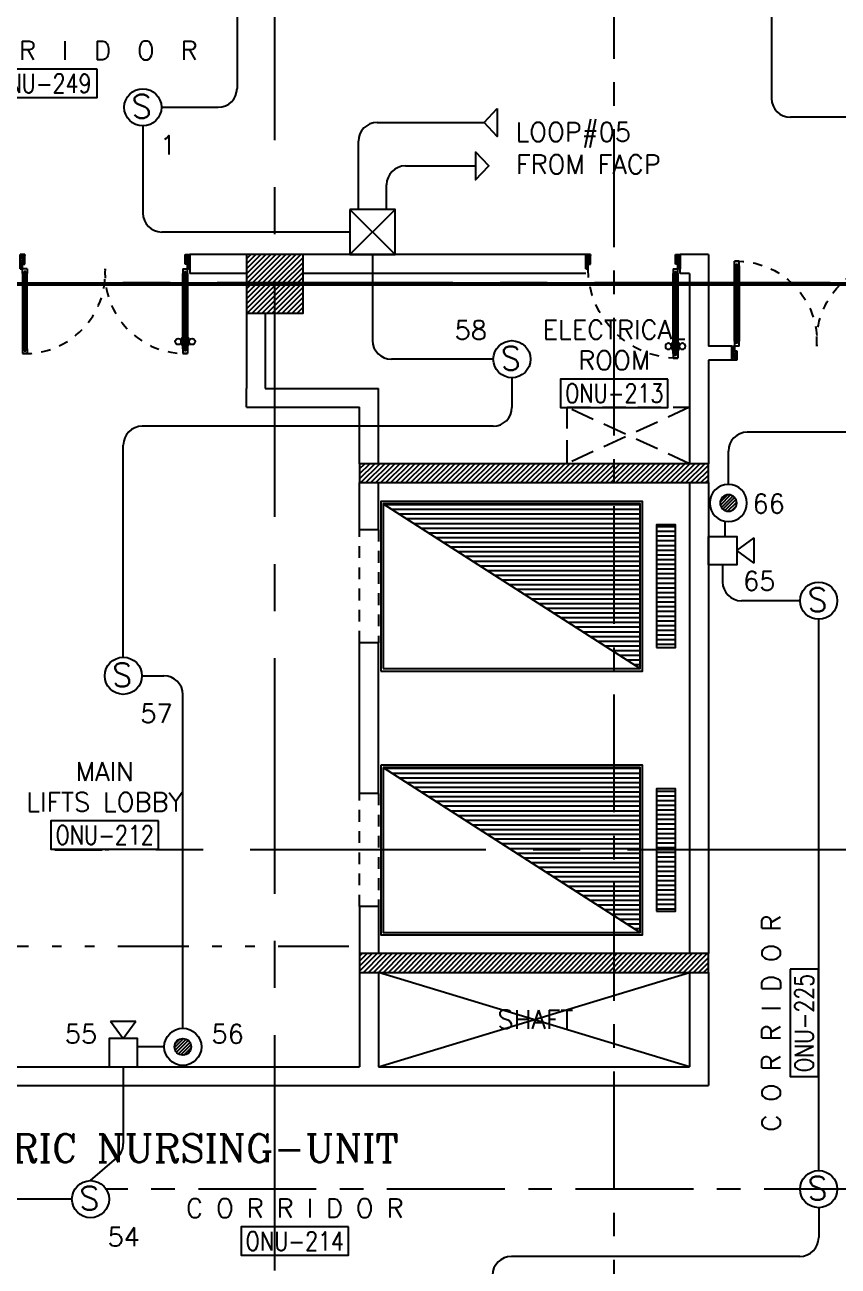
# Model space of a CAD drawing. Extents: x 0 to 93, y -1.5 to 78.
# Drawn here: x 23.38 to 32.01, y 22.58 to 35.76 of the extents above; entities that cross this region are included whole.
import ezdxf
from ezdxf.enums import TextEntityAlignment as Align

# ---------------------------------------------------------------- set-up
doc = ezdxf.new("R2010")
doc.units = 0
doc.header["$MEASUREMENT"] = 0
for name, pattern in [('2DASHES', [1.7000000000000002, 0.75, -0.25, 0.1, -0.25, 0.1, -0.25]), ('CENTER', [2, 1.25, -0.25, 0.25, -0.25]), ('CENTERX2', [4, 2.5, -0.5, 0.5, -0.5]), ('HIDDEN', [0.375, 0.25, -0.125]), ('HIDDEN2', [0.1875, 0.125, -0.0625])]:
    doc.linetypes.add(name, pattern=pattern)
doc.layers.get('0').update_dxf_attribs({"color": 11, "linetype": 'CONTINUOUS'})
for name, color, linetype in [('AXES', 11, 'CENTERX2'), ('AXES1', 11, 'CENTER'), ('COL', 11, 'CONTINUOUS'), ('DOOR', 11, 'CONTINUOUS'), ('E-CLINE', 4, 'CONTINUOUS'), ('E-FIRE', 4, 'CONTINUOUS'), ('E-WIRE', 4, 'CONTINUOUS'), ('EJ', 11, 'CONTINUOUS'), ('HAT', 11, 'CONTINUOUS'), ('HIDDEN', 11, 'HIDDEN2'), ('IND-ES-L', 11, '2DASHES'), ('LIFTS', 11, 'CONTINUOUS'), ('RM-BOX', 11, 'CONTINUOUS'), ('RM-NAME', 11, 'CONTINUOUS'), ('RM-NO', 11, 'CONTINUOUS'), ('SHAFT', 11, 'CONTINUOUS'), ('WALL', 11, 'CONTINUOUS')]:
    doc.layers.add(name, color=color, linetype=linetype)
doc.styles.add('ROMANC', font='romanc', dxfattribs={"height": 0.1})
doc.styles.add('ROMANS', font='ROMANS.shx', dxfattribs={"width": 0.6})

# ---------------------------------------------------------------- blocks, each defined once
blk = doc.blocks.new('S')
at = {"layer": 'E-FIRE'}
blk.add_circle((0, 0), 197.0804903117946, dxfattribs=at)
at = {"layer": 'E-FIRE', "color": 3, "style": 'ROMANS'}
blk.add_text('S', height=250, dxfattribs=at).set_placement((-119.2485727819039, -114.6186915622893))
blk = doc.blocks.new('RM1')
at = {"layer": 'RM-BOX'}
blk.add_lwpolyline([(569.8908462408872, -200), (-569.890846240829, -200), (-569.8908462407999, -500), (569.8908462407999, -500)], close=True, dxfattribs=at)
at = {"layer": 'RM-NAME', "style": 'ROMANS'}
for tag, p in [('ROOMNAME1', (-5.820766091346741e-11, 323.8095238095266)), ('ROOMNAME2', (0, 0))]:
    blk.add_attdef(tag, text='', height=200, dxfattribs=at).set_placement(p, align=Align.MIDDLE)
at = {"layer": 'RM-NO', "style": 'ROMANS', "width": 0.8}
blk.add_attdef('ROOMNO', text='', height=200, dxfattribs=at).set_placement((0, -350), align=Align.MIDDLE)
blk = doc.blocks.new('*X68')
at = {"color": 0}
for p, q in [((197838.5567844536, 138812.8182249065), (198025.4725333587, 138999.7339738117)), ((197838.5567844536, 138865.8512334955), (197972.4395247698, 138999.7339738117)), ((197838.5567844536, 138918.8842420845), (197919.4065161808, 138999.7339738117)), ((197838.5567844536, 138971.9172506735), (197866.3735075918, 138999.7339738117)), ((197878.5055419477, 138799.7339738117), (198078.5055419477, 138999.7339738117)), ((197931.5385505367, 138799.7339738117), (198131.5385505367, 138999.7339738117)), ((197984.5715591257, 138799.7339738117), (198184.5715591257, 138999.7339738117)), ((198037.6045677147, 138799.7339738117), (198237.6045677147, 138999.7339738117)), ((198090.6375763037, 138799.7339738117), (198290.6375763037, 138999.7339738117)), ((198143.6705848927, 138799.7339738117), (198343.6705848927, 138999.7339738117)), ((198196.7035934817, 138799.7339738117), (198396.7035934817, 138999.7339738117)), ((198249.7366020707, 138799.7339738117), (198449.7366020707, 138999.7339738117)), ((198302.7696106597, 138799.7339738117), (198502.7696106597, 138999.7339738117)), ((198355.8026192487, 138799.7339738117), (198555.8026192487, 138999.7339738117)), ((198408.8356278376, 138799.7339738117), (198608.8356278376, 138999.7339738117)), ((198461.8686364266, 138799.7339738117), (198661.8686364266, 138999.7339738117)), ((198514.9016450156, 138799.7339738117), (198714.9016450156, 138999.7339738117)), ((198567.9346536046, 138799.7339738117), (198767.9346536046, 138999.7339738117)), ((198620.9676621936, 138799.7339738117), (198820.9676621936, 138999.7339738117)), ((198674.0006707826, 138799.7339738117), (198874.0006707826, 138999.7339738117)), ((198727.0336793716, 138799.7339738117), (198927.0336793716, 138999.7339738117)), ((198780.0666879606, 138799.7339738117), (198980.0666879606, 138999.7339738117)), ((198833.0996965496, 138799.7339738117), (199033.0996965496, 138999.7339738117)), ((198886.1327051386, 138799.7339738117), (199086.1327051386, 138999.7339738117)), ((198939.1657137275, 138799.7339738117), (199139.1657137276, 138999.7339738117)), ((198992.1987223165, 138799.7339738117), (199192.1987223165, 138999.7339738117)), ((199045.2317309055, 138799.7339738117), (199245.2317309055, 138999.7339738117)), ((199098.2647394945, 138799.7339738117), (199298.2647394945, 138999.7339738117)), ((199151.2977480835, 138799.7339738117), (199351.2977480835, 138999.7339738117)), ((199204.3307566725, 138799.7339738117), (199404.3307566725, 138999.7339738117)), ((199257.3637652615, 138799.7339738117), (199457.3637652615, 138999.7339738117)), ((199310.3967738505, 138799.7339738117), (199510.3967738505, 138999.7339738117)), ((199363.4297824395, 138799.7339738117), (199563.4297824395, 138999.7339738117)), ((199416.4627910285, 138799.7339738117), (199616.4627910285, 138999.7339738117)), ((199469.4957996175, 138799.7339738117), (199669.4957996175, 138999.7339738117)), ((199522.5288082064, 138799.7339738117), (199722.5288082064, 138999.7339738117)), ((199575.5618167954, 138799.7339738117), (199775.5618167954, 138999.7339738117)), ((199628.5948253844, 138799.7339738117), (199828.5948253844, 138999.7339738117)), ((199681.6278339734, 138799.7339738117), (199881.6278339734, 138999.7339738117)), ((199734.6608425624, 138799.7339738117), (199934.6608425624, 138999.7339738117)), ((199787.6938511514, 138799.7339738117), (199987.6938511514, 138999.7339738117)), ((199840.7268597404, 138799.7339738117), (200040.7268597404, 138999.7339738117)), ((199893.7598683294, 138799.7339738117), (200093.7598683294, 138999.7339738117)), ((199946.7928769184, 138799.7339738117), (200146.7928769184, 138999.7339738117)), ((199999.8258855074, 138799.7339738117), (200199.8258855074, 138999.7339738117)), ((200052.8588940963, 138799.7339738117), (200252.8588940964, 138999.7339738117)), ((200105.8919026853, 138799.7339738117), (200305.8919026853, 138999.7339738117)), ((200158.9249112743, 138799.7339738117), (200358.9249112743, 138999.7339738117)), ((200211.9579198633, 138799.7339738117), (200411.9579198633, 138999.7339738117)), ((200264.9909284523, 138799.7339738117), (200464.9909284523, 138999.7339738117)), ((200318.0239370413, 138799.7339738117), (200518.0239370413, 138999.7339738117)), ((200371.0569456303, 138799.7339738117), (200571.0569456303, 138999.7339738117)), ((200424.0899542193, 138799.7339738117), (200624.0899542193, 138999.7339738117)), ((200477.1229628083, 138799.7339738117), (200677.1229628083, 138999.7339738117)), ((200530.1559713973, 138799.7339738117), (200730.1559713973, 138999.7339738117)), ((200583.1889799863, 138799.7339738117), (200783.1889799863, 138999.7339738117)), ((200636.2219885752, 138799.7339738117), (200836.2219885753, 138999.7339738117)), ((200689.2549971642, 138799.7339738117), (200889.2549971642, 138999.7339738117)), ((200742.2880057532, 138799.7339738117), (200942.2880057532, 138999.7339738117)), ((200795.3210143422, 138799.7339738117), (200995.3210143422, 138999.7339738117)), ((200848.3540229312, 138799.7339738117), (201048.3540229312, 138999.7339738117)), ((200901.3870315202, 138799.7339738117), (201101.3870315202, 138999.7339738117)), ((200954.4200401092, 138799.7339738117), (201154.4200401092, 138999.7339738117)), ((201007.4530486982, 138799.7339738117), (201207.4530486982, 138999.7339738117)), ((201060.4860572872, 138799.7339738117), (201260.4860572872, 138999.7339738117)), ((201113.5190658762, 138799.7339738117), (201313.5190658762, 138999.7339738117)), ((201166.5520744651, 138799.7339738117), (201366.5520744652, 138999.7339738117)), ((201219.5850830541, 138799.7339738117), (201419.5850830542, 138999.7339738117)), ((201272.6180916431, 138799.7339738117), (201472.6180916431, 138999.7339738117)), ((201325.6511002321, 138799.7339738117), (201525.6511002321, 138999.7339738117)), ((201378.6841088211, 138799.7339738117), (201538.5557043094, 138959.6055692999)), ((201431.7171174101, 138799.7339738117), (201538.5557043094, 138906.5725607109)), ((201484.7501259991, 138799.7339738117), (201538.5557043094, 138853.5395521219))]:
    blk.add_line(p, q, dxfattribs=at)
blk = doc.blocks.new('*X58')
at = {"color": 0}
for p, q in [((503898.8980285886, 131750), (506611.9327893695, 131750)), ((503976.7551405845, 131700), (506611.9327893695, 131700)), ((504054.6122525804, 131650), (506611.9327893695, 131650)), ((504132.4693645762, 131600), (506611.9327893695, 131600)), ((504210.3264765721, 131550), (506611.9327893695, 131550)), ((504288.183588568, 131500), (506611.9327893695, 131500)), ((504366.0407005639, 131450), (506611.9327893695, 131450)), ((504443.8978125597, 131400), (506611.9327893695, 131400)), ((504521.7549245557, 131350), (506611.9327893695, 131350)), ((504599.6120365515, 131300), (506611.9327893695, 131300)), ((504677.4691485474, 131250), (506611.9327893695, 131250)), ((504755.3262605433, 131200), (506611.9327893695, 131200)), ((504833.1833725392, 131150), (506611.9327893695, 131150)), ((504911.040484535, 131100), (506611.9327893695, 131100)), ((504988.8975965309, 131050), (506611.9327893695, 131050)), ((505066.7547085268, 131000), (506611.9327893695, 131000)), ((505144.6118205227, 130950), (506611.9327893695, 130950)), ((505222.4689325186, 130900), (506611.9327893695, 130900)), ((505300.3260445144, 130850), (506611.9327893695, 130850)), ((505378.1831565103, 130800), (506611.9327893695, 130800)), ((505456.0402685062, 130750), (506611.9327893695, 130750)), ((505533.8973805021, 130700), (506611.9327893695, 130700)), ((505611.7544924979, 130650), (506611.9327893695, 130650)), ((505689.6116044939, 130600), (506611.9327893695, 130600)), ((505767.4687164897, 130550), (506611.9327893695, 130550)), ((505845.3258284856, 130500), (506611.9327893695, 130500)), ((505923.1829404815, 130450), (506611.9327893695, 130450)), ((506001.0400524774, 130400), (506611.9327893695, 130400)), ((506078.8971644733, 130350), (506611.9327893695, 130350)), ((506156.7542764691, 130300), (506611.9327893695, 130300)), ((506234.611388465, 130250), (506611.9327893695, 130250)), ((506312.4685004609, 130200), (506611.9327893695, 130200)), ((506390.3256124568, 130150), (506611.9327893695, 130150)), ((506468.1827244526, 130100), (506611.9327893695, 130100)), ((506546.0398364485, 130050), (506611.9327893695, 130050))]:
    blk.add_line(p, q, dxfattribs=at)
blk = doc.blocks.new('*X57')
at = {"color": 0}
for p, q in [((140176.4757005259, 227700), (140376.4757005259, 227700)), ((140176.4757005259, 227650), (140376.4757005259, 227650)), ((140176.4757005259, 227600), (140376.4757005259, 227600)), ((140176.4757005259, 227550), (140376.4757005259, 227550)), ((140176.4757005259, 227500), (140376.4757005259, 227500)), ((140176.4757005259, 227450), (140376.4757005259, 227450)), ((140176.4757005259, 227400), (140376.4757005259, 227400)), ((140176.4757005259, 227350), (140376.4757005259, 227350)), ((140176.4757005259, 227300), (140376.4757005259, 227300)), ((140176.4757005259, 227250), (140376.4757005259, 227250)), ((140176.4757005259, 227200), (140376.4757005259, 227200)), ((140176.4757005259, 227150), (140376.4757005259, 227150)), ((140176.4757005259, 227100), (140376.4757005259, 227100)), ((140176.4757005259, 227050), (140376.4757005259, 227050)), ((140176.4757005259, 227000), (140376.4757005259, 227000)), ((140176.4757005259, 226950), (140376.4757005259, 226950)), ((140176.4757005259, 226900), (140376.4757005259, 226900)), ((140176.4757005259, 226850), (140376.4757005259, 226850)), ((140176.4757005259, 226800), (140376.4757005259, 226800)), ((140176.4757005259, 226750), (140376.4757005259, 226750)), ((140176.4757005259, 226700), (140376.4757005259, 226700)), ((140176.4757005259, 226650), (140376.4757005259, 226650)), ((140176.4757005259, 226600), (140376.4757005259, 226600)), ((140176.4757005259, 226550), (140376.4757005259, 226550)), ((140176.4757005259, 226500), (140376.4757005259, 226500)), ((140176.4757005259, 226450), (140376.4757005259, 226450))]:
    blk.add_line(p, q, dxfattribs=at)
blk = doc.blocks.new('*X63')
at = {"color": 0}
for p, q in [((197838.5567844536, 143638.8220065047), (197999.4687517605, 143799.7339738116)), ((197838.5567844536, 143691.8550150937), (197946.4357431715, 143799.7339738116)), ((197838.5567844536, 143744.8880236827), (197893.4027345825, 143799.7339738116)), ((197852.5017603495, 143599.7339738117), (198052.5017603495, 143799.7339738116)), ((197905.5347689385, 143599.7339738117), (198105.5347689385, 143799.7339738116)), ((197958.5677775275, 143599.7339738117), (198158.5677775275, 143799.7339738116)), ((198011.6007861165, 143599.7339738117), (198211.6007861165, 143799.7339738116)), ((198064.6337947055, 143599.7339738117), (198264.6337947055, 143799.7339738116)), ((198117.6668032945, 143599.7339738117), (198317.6668032945, 143799.7339738116)), ((198170.6998118834, 143599.7339738117), (198370.6998118834, 143799.7339738116)), ((198223.7328204724, 143599.7339738117), (198423.7328204724, 143799.7339738116)), ((198276.7658290614, 143599.7339738117), (198476.7658290614, 143799.7339738116)), ((198329.7988376504, 143599.7339738117), (198529.7988376504, 143799.7339738116)), ((198382.8318462394, 143599.7339738117), (198582.8318462394, 143799.7339738116)), ((198435.8648548284, 143599.7339738116), (198635.8648548284, 143799.7339738116)), ((198488.8978634174, 143599.7339738116), (198688.8978634174, 143799.7339738116)), ((198541.9308720064, 143599.7339738116), (198741.9308720064, 143799.7339738116)), ((198594.9638805954, 143599.7339738116), (198794.9638805954, 143799.7339738116)), ((198647.9968891844, 143599.7339738116), (198847.9968891844, 143799.7339738116)), ((198701.0298977734, 143599.7339738116), (198901.0298977734, 143799.7339738116)), ((198754.0629063623, 143599.7339738116), (198954.0629063623, 143799.7339738116)), ((198807.0959149514, 143599.7339738116), (199007.0959149514, 143799.7339738116)), ((198860.1289235403, 143599.7339738116), (199060.1289235403, 143799.7339738116)), ((198913.1619321293, 143599.7339738116), (199113.1619321293, 143799.7339738116)), ((198966.1949407183, 143599.7339738116), (199166.1949407183, 143799.7339738116)), ((199019.2279493073, 143599.7339738116), (199219.2279493073, 143799.7339738116)), ((199072.2609578963, 143599.7339738116), (199272.2609578963, 143799.7339738116)), ((199125.2939664853, 143599.7339738116), (199325.2939664853, 143799.7339738116)), ((199178.3269750743, 143599.7339738116), (199378.3269750743, 143799.7339738116)), ((199231.3599836633, 143599.7339738116), (199431.3599836633, 143799.7339738116)), ((199284.3929922523, 143599.7339738116), (199484.3929922523, 143799.7339738116)), ((199337.4260008413, 143599.7339738116), (199537.4260008413, 143799.7339738116)), ((199390.4590094303, 143599.7339738116), (199590.4590094303, 143799.7339738116)), ((199443.4920180192, 143599.7339738116), (199643.4920180192, 143799.7339738116)), ((199496.5250266082, 143599.7339738116), (199696.5250266082, 143799.7339738116)), ((199549.5580351972, 143599.7339738116), (199749.5580351972, 143799.7339738116)), ((199602.5910437862, 143599.7339738116), (199802.5910437862, 143799.7339738116)), ((199655.6240523752, 143599.7339738116), (199855.6240523752, 143799.7339738116)), ((199708.6570609642, 143599.7339738116), (199908.6570609642, 143799.7339738116)), ((199761.6900695532, 143599.7339738116), (199961.6900695532, 143799.7339738116)), ((199814.7230781422, 143599.7339738116), (200014.7230781422, 143799.7339738116)), ((199867.7560867312, 143599.7339738116), (200067.7560867312, 143799.7339738116)), ((199920.7890953202, 143599.7339738116), (200120.7890953202, 143799.7339738116)), ((199973.8221039091, 143599.7339738116), (200173.8221039092, 143799.7339738116)), ((200026.8551124981, 143599.7339738116), (200226.8551124981, 143799.7339738116)), ((200079.8881210871, 143599.7339738116), (200279.8881210871, 143799.7339738116)), ((200132.9211296761, 143599.7339738116), (200332.9211296761, 143799.7339738116)), ((200185.9541382651, 143599.7339738116), (200385.9541382651, 143799.7339738116)), ((200238.9871468541, 143599.7339738116), (200438.9871468541, 143799.7339738116)), ((200292.0201554431, 143599.7339738116), (200492.0201554431, 143799.7339738116)), ((200345.0531640321, 143599.7339738116), (200545.0531640321, 143799.7339738116)), ((200398.0861726211, 143599.7339738116), (200598.0861726211, 143799.7339738116)), ((200451.1191812101, 143599.7339738116), (200651.1191812101, 143799.7339738116)), ((200504.1521897991, 143599.7339738116), (200704.1521897991, 143799.7339738116)), ((200557.185198388, 143599.7339738116), (200757.1851983881, 143799.7339738116)), ((200610.218206977, 143599.7339738116), (200810.218206977, 143799.7339738116)), ((200663.251215566, 143599.7339738116), (200863.251215566, 143799.7339738116)), ((200716.284224155, 143599.7339738116), (200916.284224155, 143799.7339738116)), ((200769.317232744, 143599.7339738116), (200969.317232744, 143799.7339738116)), ((200822.350241333, 143599.7339738116), (201022.350241333, 143799.7339738116)), ((200875.383249922, 143599.7339738116), (201075.383249922, 143799.7339738116)), ((200928.416258511, 143599.7339738116), (201128.416258511, 143799.7339738116)), ((200981.4492671, 143599.7339738116), (201181.4492671, 143799.7339738116)), ((201034.482275689, 143599.7339738116), (201234.482275689, 143799.7339738116)), ((201087.5152842779, 143599.7339738116), (201287.515284278, 143799.7339738116)), ((201140.5482928669, 143599.7339738116), (201340.548292867, 143799.7339738116)), ((201193.5813014559, 143599.7339738116), (201393.5813014559, 143799.7339738116)), ((201246.6143100449, 143599.7339738116), (201446.6143100449, 143799.7339738116)), ((201299.6473186339, 143599.7339738116), (201499.6473186339, 143799.7339738116)), ((201352.6803272229, 143599.7339738116), (201538.5557043094, 143785.6093508981)), ((201405.7133358119, 143599.7339738116), (201538.5557043094, 143732.5763423091)), ((201458.7463444009, 143599.7339738116), (201538.5557043094, 143679.5433337201)), ((201511.7793529899, 143599.7339738116), (201538.5557043094, 143626.5103251312))]:
    blk.add_line(p, q, dxfattribs=at)
blk = doc.blocks.new('A$C272A55A0')
at = {"layer": 'DOOR', "color": 0, "linetype": 'ByBlock'}
for p, q in [((-0.0001203324354719371, 900.3541752648598), (-0.0001203324500238523, 1050.354175264831)), ((49.99987966756453, 1050.354175264918), (-0.0001203324354719371, 1050.354175264918)), ((24.99987966756453, 950.354175264918), (49.99987966756453, 950.354175264918)), ((24.99987966756453, 900.354175264918), (24.99987966756453, 950.354175264918)), ((49.99987966756453, 950.354175264918), (49.99987966756453, 1050.354175264918)), ((1749.999879667535, 950.354175264918), (1749.999879667535, 1050.354175264918)), ((1749.999879667535, 1050.354175264918), (1799.999879667535, 1050.354175264918)), ((1774.999879667535, 950.354175264918), (1749.999879667535, 950.354175264918)), ((1774.999879667535, 900.354175264918), (1774.999879667535, 950.354175264918)), ((1799.999879667535, 1050.354175264918), (1799.999879667535, 900.354175264918)), ((-0.0001203324354719371, 900.354175264918), (24.99987966756453, 900.354175264918)), ((74.99987966756453, 900.354175264918), (24.99987966756453, 900.354175264918)), ((24.99987966756453, 850.354175264918), (24.99987966756453, 900.354175264918)), ((41.99987966756453, 850.354175264918), (24.99987966756453, 850.354175264918)), ((57.99987966756453, 870.354175264918), (41.99987966756453, 870.354175264918)), ((41.99987966756453, 870.354175264918), (41.99987966756453, 850.354175264918)), ((57.99987966756453, 850.354175264918), (57.99987966756453, 870.354175264918)), ((74.99987966756453, 850.354175264918), (57.99987966756453, 850.354175264918)), ((74.99987966756453, 900.354175264918), (74.99987966756453, 850.354175264918)), ((1724.999879667535, 900.354175264918), (1774.999879667535, 900.354175264918)), ((1724.999879667535, 900.354175264918), (1724.999879667535, 850.354175264918)), ((1724.999879667535, 850.354175264918), (1741.999879667535, 850.354175264918)), ((1741.999879667535, 870.354175264918), (1757.999879667535, 870.354175264918)), ((1741.999879667535, 850.354175264918), (1741.999879667535, 870.354175264918)), ((1757.999879667535, 870.354175264918), (1757.999879667535, 850.354175264918)), ((1757.999879667535, 850.354175264918), (1774.999879667535, 850.354175264918)), ((1799.999879667535, 900.354175264918), (1774.999879667535, 900.354175264918)), ((1774.999879667535, 850.354175264918), (1774.999879667535, 900.354175264918)), ((1717.799879667495, 160.1117180435103), (1708.799879667495, 160.1117180435103)), ((1708.799879667495, 95.31171804352198), (1708.799879667495, 160.1117180435103)), ((1724.999879667535, 172.7117180435162), (1717.799879667495, 172.7117180435162)), ((1717.799879667495, 172.7117180435162), (1717.799879667495, 82.71171804351616)), ((1717.799879667495, 95.31171804352198), (1717.799879667495, 160.1117180435103)), ((1774.999879667535, 172.7117180435162), (1782.199879667576, 172.7117180435162)), ((1782.199879667576, 172.7117180435162), (1782.199879667576, 82.71171804351616)), ((1782.199879667576, 160.1117180435103), (1791.199879667576, 160.1117180435103)), ((1782.199879667576, 95.31171804352198), (1782.199879667576, 160.1117180435103)), ((1791.199879667576, 95.31171804352198), (1791.199879667576, 160.1117180435103)), ((24.99987966756453, 50.35417526491801), (41.99987966753542, 50.35417526491801)), ((24.99987966756453, 50.35417526491801), (24.99987966756453, 0.3541752649180125)), ((24.99987966756453, 0.3541752649180125), (74.99987966756453, 0.3541752649180125)), ((74.99987966756453, 0.3541752649180125), (24.99987966756453, 0.3541752649180125)), ((41.99987966753542, 50.35417526491801), (41.99987966753542, 30.35417526491801)), ((41.99987966756453, 30.35417526491801), (57.99987966756453, 30.35417526491801)), ((57.99987966756453, 50.35417526491801), (74.99987966756453, 50.35417526491801)), ((57.99987966756453, 50.35417526491801), (57.99987966756453, 30.35417526491801)), ((74.99987966756453, 50.35417526491801), (74.99987966704066, 0.3541752648889087)), ((1717.799879667495, 95.31171804352198), (1708.799879667495, 95.31171804352198)), ((1724.999879667535, 82.71171804351616), (1717.799879667495, 82.71171804351616)), ((1741.999879667535, 50.35417526491801), (1724.999879667535, 50.35417526491801)), ((1724.999879667535, 50.35417526491801), (1724.999879668059, 0.3541752648889087)), ((1774.999879667535, 0.3541752649180125), (1724.999879667535, 0.3541752649180125)), ((1724.999879667535, 0.3541752649180125), (1774.999879667535, 0.3541752649180125)), ((1741.999879667535, 50.35417526491801), (1741.999879667535, 30.35417526491801)), ((1757.999879667535, 30.35417526491801), (1741.999879667535, 30.35417526491801)), ((1774.999879667535, 50.35417526491801), (1757.999879667565, 50.35417526491801)), ((1757.999879667565, 50.35417526491801), (1757.999879667565, 30.35417526491801)), ((1774.999879667535, 82.71171804351616), (1782.199879667576, 82.71171804351616)), ((1774.999879667535, 50.35417526491801), (1774.999879667535, 0.3541752649180125)), ((1782.199879667576, 95.31171804352198), (1791.199879667576, 95.31171804352198))]:
    blk.add_line(p, q, dxfattribs=at)
at = {"layer": 'DOOR', "color": 9, "linetype": 'ByBlock'}
for p, q in [((49.99987966756453, 1050.354175264918), (-0.0001203324354719371, 1010.208440949064)), ((49.99987966756453, 1050.354175264918), (-0.0001203324354719371, 936.6442452724732)), ((49.99987966756453, 1050.354175264918), (36.64259362407029, 950.354175264918)), ((1749.999879667535, 1050.354175264918), (1799.999879667535, 1010.208440949064)), ((1749.999879667535, 1050.354175264918), (1799.999879667535, 936.6442452724732)), ((1749.999879667535, 1050.354175264918), (1763.35716571103, 950.354175264918))]:
    blk.add_line(p, q, dxfattribs=at)
at = {"layer": 'DOOR', "linetype": 'ByBlock'}
for p, q in [((24.99987966756453, 850.354175264918), (24.99987966756453, 50.35417526491801)), ((41.99987966756453, 850.354175264918), (41.99987966753542, 50.35417526491801)), ((57.99987966756453, 850.354175264918), (57.99987966756453, 50.35417526491801)), ((74.99987966756453, 50.35417526491801), (74.99987966756453, 850.354175264918)), ((1724.999879667535, 50.35417526491801), (1724.999879667535, 850.354175264918)), ((1741.999879667535, 850.354175264918), (1741.999879667535, 50.35417526491801)), ((1757.999879667535, 850.354175264918), (1757.999879667565, 50.35417526491801)), ((1774.999879667535, 850.354175264918), (1774.999879667535, 50.35417526491801))]:
    blk.add_line(p, q, dxfattribs=at)
at = {"layer": 'DOOR', "color": 0, "linetype": 'ByBlock'}
for centre in [(1676.468935452576, 127.7117180435162), (1823.530823882553, 127.7117180435162)]:
    blk.add_circle(centre, 32.39999999998526, dxfattribs=at)
at = {"layer": 'DOOR', "color": 9, "linetype": 'ByBlock'}
for centre, radius, start, end in [((49.99987966756453, 1050.354175264918), 54.40195781277725, 203.2073828919769, 270), ((49.99987966756453, 1050.354175264918), 74.40195781277725, 227.7764264168309, 270), ((49.99987966756453, 1050.354175264918), 94.40195781277725, 238.0181880330829, 270), ((49.99987966756453, 1050.354175264918), 114.4019578127773, 244.083841882062, 257.3774258712915), ((49.99987966756453, 1050.354175264918), 134.4019578127773, 248.1598493930308, 259.2800236451595), ((49.99987966756453, 1050.354175264918), 34.40195781277725, 180, 270), ((49.99987966756453, 1050.354175264918), 14.40195781277725, 180, 270), ((1749.999879667535, 1050.354175264918), 14.40195781277725, 270, 0), ((1749.999879667535, 1050.354175264918), 34.40195781277725, 270, 0), ((1749.999879667535, 1050.354175264918), 54.40195781277725, 270, 336.7926171080232), ((1749.999879667535, 1050.354175264918), 74.40195781277725, 270, 312.2235735831691), ((1749.999879667535, 1050.354175264918), 94.40195781277725, 270, 301.9818119669171), ((1749.999879667535, 1050.354175264918), 114.4019578127773, 282.6225741287084, 295.916158117938), ((1749.999879667535, 1050.354175264918), 134.4019578127773, 280.7199763548405, 291.8401506069692), ((49.99987966756453, 1050.354175264918), 154.4019578127773, 251.1052885492919, 256.2857707775486), ((1749.999879667535, 1050.354175264918), 154.4019578127773, 283.7142292224514, 288.8947114507081)]:
    blk.add_arc(centre, radius, start, end, dxfattribs=at)
at = {"layer": 'DOOR', "linetype": 'HIDDEN', "ltscale": 0.5}
for centre, radius, start, end in [((49.99987966756453, 851.395841931575), 851.4087845464003, 268.3173765331032, 3.296482377102192), ((1749.999879667521, 851.3958419315459), 851.4087845463584, 176.7035176228957, 271.6826234668978)]:
    blk.add_arc(centre, radius, start, end, dxfattribs=at)
at = {"layer": 'WALL', "linetype": 'ByBlock'}
blk.add_line((1799.999879667565, 900.3541752650344), (1799.99987966755, 1050.354175265005), dxfattribs=at)
blk = doc.blocks.new('C5')
at = {"layer": 'HAT', "linetype": 'ByBlock'}
h = blk.add_hatch(dxfattribs=at)
h.set_pattern_fill('ANSI31', color=256, scale=300, style=0)
h.set_pattern_definition([(45, (-223356.1822811712, -51411.00533739349), (-26.51650429449553, 26.51650429449553), [])])
h.paths.add_polyline_path([(300.0000000001455, 300.0000000000218), (0, 300.0000000000146), (0, 1.455191522836685e-11), (300.0000000001164, 3.637978807091713e-11)])
h.paths.add_polyline_path([(599.9999999999709, 300.0000000000073), (300.0000000001455, 300.0000000000073), (300.0000000000873, 4.365574568510056e-11), (600, 6.548361852765083e-11)])
at = {"layer": 'COL'}
blk.add_lwpolyline([(600, 300.0000000000509), (0, 300.0000000000218), (0, 2.91038304567337e-11), (600, 5.820766091346741e-11)], close=True, dxfattribs=at)
blk = doc.blocks.new('D1000')
at = {"layer": 'DOOR', "color": 7, "linetype": 'ByBlock'}
for p, q in [((0, 0), (-150, 0)), ((-150, 0), (-150, -25)), ((-150, 0), (0, 0)), ((0, -50), (-113.7099299924448, 0)), ((0, -50), (-40.1457343158545, 0)), ((0, -50), (0, 0)), ((-1049.994220409368, -25.1743907785567), (-1099.994220409368, -25.1743907785567)), ((-1099.994220409368, -75.1743907785567), (-1099.994220409368, -25.1743907785567)), ((-1099.994220409368, -25.1743907785567), (-1099.994220409368, -75.1743907785567)), ((-1049.994220409368, -75.1743907785567), (-1099.994220409397, -75.17439077803283)), ((-1049.994220409368, -42.1743907785276), (-1069.994220409368, -42.1743907785276)), ((-1069.994220409368, -42.1743907785567), (-1069.994220409368, -58.1743907785567)), ((-1049.994220409368, -58.1743907785567), (-1069.994220409368, -58.1743907785567)), ((-1049.994220409368, -25.1743907785567), (-1049.994220409368, -42.1743907785276)), ((-1049.994220409368, -58.1743907785567), (-1049.994220409368, -75.1743907785567)), ((-927.6366776307696, -17.97439077851595), (-1017.63667763077, -17.97439077851595)), ((-1017.63667763077, -25.1743907785567), (-1017.63667763077, -17.97439077851595)), ((-1017.63667763077, -75.1743907785567), (-1017.63667763077, -82.37439077859744)), ((-927.6366776307696, -82.37439077859744), (-1017.63667763077, -82.37439077859744)), ((-1005.036677630764, -8.974390778515954), (-940.2366776307754, -8.974390778515954)), ((-1005.036677630764, -17.97439077851595), (-1005.036677630764, -8.974390778515954)), ((-1005.036677630764, -17.97439077851595), (-940.2366776307754, -17.97439077851595)), ((-1005.036677630764, -82.37439077859744), (-940.2366776307754, -82.37439077859744)), ((-1005.036677630764, -82.37439077859744), (-1005.036677630764, -91.37439077859744)), ((-1005.036677630764, -91.37439077859744), (-940.2366776307754, -91.37439077859744)), ((-940.2366776307754, -17.97439077851595), (-940.2366776307754, -8.974390778515954)), ((-940.2366776307754, -82.37439077859744), (-940.2366776307754, -91.37439077859744)), ((-927.6366776307696, -25.1743907785567), (-927.6366776307696, -17.97439077851595)), ((-927.6366776307696, -75.1743907785567), (-927.6366776307696, -82.37439077859744)), ((-200, -42), (-200, -25)), ((-200, -25), (-150, -25)), ((-180, -42), (-200, -42)), ((-200, -75), (-200, -58)), ((-200, -58), (-180, -58)), ((-150, -75), (-200, -75)), ((-180, -58), (-180, -42)), ((-150, -75), (-150, -25)), ((-150, -25), (-100, -25)), ((-100, -25), (-100, -50)), ((0, -50), (-100, -36.64271395650576)), ((-100, -50), (0, -50)), ((-150, -975), (-100, -975)), ((-150, -1000), (-150, -975)), ((-150, -1000), (0, -1000)), ((0, -1000), (-150, -1000)), ((0, -950), (-113.7099299924448, -1000)), ((-100, -975), (-100, -950)), ((0, -950), (-100, -963.3572860434942)), ((-100, -950), (0, -950)), ((0, -950), (-40.1457343158545, -1000)), ((0, -950), (0, -1000))]:
    blk.add_line(p, q, dxfattribs=at)
at = {"layer": 'DOOR', "linetype": 'ByBlock'}
for p, q in [((-200, -25), (-1049.994220409368, -25.1743907785567)), ((-200, -42), (-1049.994220409368, -42.1743907785276)), ((-200, -58), (-1049.994220409368, -58.1743907785567)), ((-1049.994220409368, -75.1743907785567), (-200, -75))]:
    blk.add_line(p, q, dxfattribs=at)
at = {"layer": 'DOOR', "color": 7, "linetype": 'ByBlock'}
for centre in [(-972.6366776307696, 23.35655343646067), (-972.6366776307696, -123.7053349935159)]:
    blk.add_circle(centre, 32.39999999998526, dxfattribs=at)
for centre, radius, start, end in [((0, -50), 134.4019578127773, 158.1598493927677, 169.2800236452233), ((0, -50), 74.40195781277725, 137.7764264164989, 180), ((0, -50), 54.40195781277725, 113.2073828916783, 180), ((0, -50), 154.4019578127773, 161.1052885493303, 166.2857707774695), ((0, -50), 114.4019578127773, 154.0838418822192, 167.37742587102), ((0, -50), 94.40195781277725, 148.0181880332501, 180), ((0, -50), 34.40195781277725, 90, 180), ((0, -50), 14.40195781277725, 90, 180), ((0, -950), 154.4019578127773, 193.7142292225305, 198.8947114506697), ((0, -950), 134.4019578127773, 190.7199763547767, 201.8401506072323), ((0, -950), 94.40195781277725, 180, 211.9818119667498), ((0, -950), 74.40195781277725, 180, 222.2235735835011), ((0, -950), 54.40195781277725, 180, 246.7926171083217), ((0, -950), 34.40195781277725, 180, 270), ((0, -950), 14.40195781277725, 180, 270)]:
    blk.add_arc(centre, radius, start, end, dxfattribs=at)
at = {"layer": 'DOOR', "linetype": 'HIDDEN', "ltscale": 0.5}
blk.add_arc((-149.4480923587253, -24.45375900973158), 950.5464012146837, 180.0434372933824, 269.9667328389054, dxfattribs=at)
blk = doc.blocks.new('MCP')
at = {"color": 1}
for p, q in [((-87.72682293599132, -8.50722679633975), (8.507226796353962, 87.72682293598244)), ((-81.82988478159814, 32.74505041737541), (-32.74505041738962, 81.82988478159459)), ((-80.26878873596388, -36.40453165564672), (36.40453165564853, 80.2687887359621)), ((-66.43229882203627, -57.92338080105708), (57.9233808010429, 66.43229882204338)), ((-47.43729888110693, -74.28371991944438), (74.28371991943553, 47.43729888110337)), ((-22.90763266250906, -85.10939276017204), (85.10939276018806, 22.90763266250551)), ((9.98631728748478, -87.5707818695215), (87.5707818695162, -9.986317287472346))]:
    blk.add_line(p, q, dxfattribs=at)
at = {"layer": 'E-FIRE'}
blk.add_circle((0, 0), 197.0804903117946, dxfattribs=at)
at = {"layer": 'E-FIRE', "color": 4}
blk.add_circle((0, 0), 88.13834789805172, dxfattribs=at)
blk = doc.blocks.new('ES')
at = {"layer": 'E-FIRE'}
blk.add_line((-134.7599946488226, 484.7307805295277), (133.8457553880071, 484.7307805295277), dxfattribs=at)
for points in [[(-134.7599946488226, 484.7307805295277), (0, 300)], [(0, 300), (0, 300), (133.8457553880071, 484.7307805295277)]]:
    blk.add_lwpolyline(points, dxfattribs=at)
blk.add_lwpolyline([(-150, 0), (150, 0), (150, 300), (-150, 300)], close=True, dxfattribs=at)
blk = doc.blocks.new('JB')
at = {"layer": 'E-FIRE'}
for points in [[(-200, 400), (-200, 0), (200, 0), (200, 400)], [(-200, 400), (-200, 0), (200, 0), (200, 0)], [(-200, 400), (-200, 0), (200, 400), (200, 400)]]:
    blk.add_lwpolyline(points, close=True, dxfattribs=at)

msp = doc.modelspace()

# ---------------------------------------------------------------- linework, layer by layer
at = {"layer": 'AXES'}
for p, q in [((26.03165188782441, -1.464293643977726), (26.03165188782441, 77.3483814831634)), ((1.050000002695015, 33.0199999999968), (24.23165188783605, 33.0199999999968)), ((1.050000002695015, 33), (24.23165188783605, 33)), ((91.92165188783838, 33.0199999999968), (24.23165188783605, 33.0199999999968)), ((91.92165188783838, 33), (24.23165188783605, 33)), ((0.7000000026891939, 27), (24.23165188783605, 27)), ((92.27165188782965, 27), (24.23165188783605, 27))]:
    msp.add_line(p, q, dxfattribs=at)
at = {"layer": 'AXES1'}
for p, q in [((29.63165188783023, 5.399999999994179), (29.63165188783023, 64.21999999999389)), ((82.47165188782674, 23.39999999999418), (24.23165188783605, 23.39999999999418))]:
    msp.add_line(p, q, dxfattribs=at)
at = {"layer": 'COL'}
for p, q in [((22.68165188783314, 24.69999999999709), (26.93165296797815, 24.69999999999709)), ((22.68165188783314, 24.49999999999272), (26.93165296797815, 24.49999999999272))]:
    msp.add_line(p, q, dxfattribs=at)
for points in [[(26.9316529679636, 31.09999999999127), (26.9316529679636, 30.89999999999418), (30.63165188783023, 30.89999999999418), (30.63165188783023, 31.09999999999127)], [(26.9316529679636, 25.89999999999418), (26.9316529679636, 25.69999999999709), (30.63165188783023, 25.69999999999709), (30.63165188783023, 25.89999999999418)]]:
    msp.add_lwpolyline(points, close=True, dxfattribs=at)
for points in [[(27.49585547705647, 25.89999999999418), (26.9316529679636, 25.89999999999418), (26.9316529679636, 25.69999999999709)], [(30.63165188783023, 25.69999999999709), (30.63165188783023, 25.89999999999418)]]:
    msp.add_lwpolyline(points, dxfattribs=at)
at = {"layer": 'E-FIRE', "color": 4}
msp.add_circle((24.6326680037356, 34.8836635956759), 0.1970804903117946, dxfattribs=at)
at = {"layer": 'E-WIRE', "linetype": 'Continuous'}
for p, q in [((25.63165188943094, 41.65906297409674), (25.63165188944549, 35.08366359567299)), ((24.82974849404593, 34.8836635956759), (25.4316518894484, 34.8836635956759)), ((24.6326680037356, 34.68658310536557), (24.6326680037356, 33.75999994751328)), ((26.82865450713143, 33.55999994751619), (24.83266800373269, 33.55999994751619)), ((27.06865450688929, 33.31999994775833), (27.06865450688929, 32.40975933145091)), ((28.350175215278, 32.20975933145382), (27.26865450688638, 32.20975933145382)), ((28.54725570491297, 32.01267884325352), (28.54725570491297, 31.69848503827961)), ((28.34725570491588, 31.49848503828252), (24.62545525275345, 31.49848503828252)), ((34.81024853285446, 31.43454199967528), (31.04354932424321, 31.43454199967528)), ((24.42545525275636, 29.04634174324747), (24.42545525275636, 31.29848503828543)), ((30.84354932424321, 30.8803523341068), (30.84354932424321, 31.23454199967528)), ((30.7816518862237, 30.02827848721071), (30.7816518862237, 29.84608936275098)), ((31.60441639360026, 29.64608936275098), (30.98165188622369, 29.64608936275098)), ((31.80149688466918, 23.5970804881952), (31.80149688466918, 29.44900887168206)), ((24.62253574382339, 28.84926125504717), (24.85677750543982, 28.84926125504717)), ((25.05677750543691, 25.10769335950317), (25.05677750543691, 28.64926125505008)), ((24.85969701436989, 24.91061287130287), (24.57545525333262, 24.91061287130287)), ((24.07774831982482, 23.49032088487802), (24.35633451066278, 23.73141768226019))]:
    msp.add_line(p, q, dxfattribs=at)
at = {"layer": 'E-WIRE', "color": 4}
for p, q in [((31.30191292939708, 38.13222844790289), (31.30191292939708, 34.97743130687013)), ((34.63442337583172, 34.77743130688759), (31.50191292939417, 34.77743130688759)), ((30.80461308611847, 30.49007585698572), (30.80461308611847, 30.3282784877957))]:
    msp.add_line(p, q, dxfattribs=at)
at = {"layer": 'E-WIRE', "color": 4, "linetype": 'ByBlock'}
for p, q in [((27.11940275105007, 34.72281666409253), (28.25144860807632, 34.72281666409253)), ((26.91940275103843, 33.79999994773971), (26.91940275103843, 34.52281666409544)), ((27.41790626269358, 34.26228038759291), (28.16241676303616, 34.26228038759291)), ((27.21790626274014, 33.79999994773971), (27.21790626274014, 34.06228038758127)), ((24.42545525275636, 24.69999999999709), (24.42545525275636, 23.88264803585982)), ((23.88066783018985, 23.29324039667699), (16.8523401630664, 23.29324039667699)), ((31.80149688466918, 23.20291951035921), (31.80149688466918, 22.88522127619217))]:
    msp.add_line(p, q, dxfattribs=at)
at = {"layer": 'E-WIRE', "color": 4, "linetype": 'Continuous'}
msp.add_line((31.60149688467209, 22.68522127619508), (28.54118474050483, 22.68522127619508), dxfattribs=at)
at = {"layer": 'E-WIRE', "color": 4}
for points in [[(28.38997711807315, 34.87281666410126), (28.38997711807315, 34.5728166640838), (28.25144860807632, 34.72281666404888)], [(28.16241676303616, 34.4122803876453), (28.16241676303616, 34.11228038762783), (28.30094527303299, 34.26228038759291)]]:
    msp.add_lwpolyline(points, close=True, dxfattribs=at)
at = {"layer": 'E-WIRE', "linetype": 'Continuous'}
for centre, start, end in [((25.4316518894484, 35.08366359567299), 270, 0), ((24.83266800373269, 33.75999994751328), 180, 270), ((27.26865450688638, 32.40975933145091), 180, 270), ((28.34725570491588, 31.69848503827961), 270, 0), ((24.62545525275345, 31.29848503828543), 90, 180), ((31.04354932424321, 31.23454199967528), 90, 180), ((30.98165188622369, 29.84608936275098), 180, 270), ((24.85677750543982, 28.64926125505008), 0, 90), ((24.22545525275636, 23.88264803585982), 310.8738892684614, 0)]:
    msp.add_arc(centre, 0.2, start, end, dxfattribs=at)
at = {"layer": 'E-WIRE', "color": 4}
msp.add_arc((31.50191292939417, 34.97743130687013), 0.2, 180, 270, dxfattribs=at)
at = {"layer": 'E-WIRE', "color": 4, "linetype": 'ByBlock'}
for centre in [(27.11940275105007, 34.52281666409544), (27.41790626269358, 34.06228038758127)]:
    msp.add_arc(centre, 0.2, 90, 180, dxfattribs=at)
at = {"layer": 'E-WIRE', "color": 4, "linetype": 'Continuous'}
for centre, start, end in [((31.60149688467209, 22.88522127619217), 270, 0), ((28.54118474050483, 22.48522127619799), 90, 180)]:
    msp.add_arc(centre, 0.2, start, end, dxfattribs=at)
at = {"layer": 'EJ', "color": 8}
for p, q in [((7.186722831072984, 33.0199999999968), (82.72165188782674, 33.0199999999968)), ((7.186722831072984, 33), (82.72165188782674, 33))]:
    msp.add_line(p, q, dxfattribs=at)
at = {"layer": 'HIDDEN'}
for p, q in [((26.93165296797815, 29.19999999999709), (26.93165296797815, 30.39999999999418)), ((26.93165296797815, 29.19999999999709), (26.93165296797815, 30.39999999999418)), ((27.13165296797524, 30.39999999999418), (27.13165296797524, 29.19999999999709)), ((27.13165296797524, 30.39999999999418), (27.13165296797524, 29.19999999999709)), ((26.93165296797815, 26.39999999999418), (26.93165296797815, 27.59999999999854)), ((26.93165296797815, 26.39999999999418), (26.93165296797815, 27.59999999999854)), ((27.13165296797524, 27.59999999999854), (27.13165296797524, 26.39999999999418)), ((27.13165296797524, 27.59999999999854), (27.13165296797524, 26.39999999999418))]:
    msp.add_line(p, q, dxfattribs=at)
at = {"layer": 'IND-ES-L'}
msp.add_line((26.81892322949716, 25.97607455168327), (21.64438054617494, 25.97607455168327), dxfattribs=at)
at = {"layer": 'LIFTS'}
for p, q in [((27.18165296797815, 30.67499999999563), (29.90665188783896, 28.92499999999563)), ((27.18165296797815, 27.875), (29.90665188783896, 26.125))]:
    msp.add_line(p, q, dxfattribs=at)
for points in [[(27.15665296796942, 28.89999999999418), (29.93165188781859, 28.89999999999418), (29.93165188781859, 30.69999999999709), (27.15665296796942, 30.69999999999709)], [(27.1816529679636, 28.92499999999563), (29.90665188782441, 28.92499999999563), (29.90665188782441, 30.67499999999563), (27.1816529679636, 30.67499999999563)], [(30.08165188782732, 29.14999999999418), (30.28165188782441, 29.14999999999418), (30.28165188782441, 30.44999999999709), (30.08165188782732, 30.44999999999709)], [(27.15665296796942, 27.89999999999418), (27.15665296796942, 26.09999999999127), (29.93165188781859, 26.09999999999127), (29.93165188781859, 27.89999999999418)], [(27.1816529679636, 27.87499999999272), (27.1816529679636, 26.12499999999272), (29.90665188782441, 26.12499999999272), (29.90665188782441, 27.87499999999272)], [(30.08165188782732, 26.34999999999127), (30.28165188782441, 26.34999999999127), (30.28165188782441, 27.64999999999418), (30.08165188782732, 27.64999999999418)]]:
    msp.add_lwpolyline(points, close=True, dxfattribs=at)
at = {"layer": 'SHAFT', "color": 97, "linetype": 'HIDDEN'}
for p, q in [((30.43165188783314, 31.69999999999709), (29.13165188783023, 31.09999999999854)), ((30.43165188783314, 31.09999999999854), (29.13165188783023, 31.69999999999709))]:
    msp.add_line(p, q, dxfattribs=at)
at = {"layer": 'SHAFT'}
for p, q in [((30.43165188783314, 24.69999999999709), (27.13165296797524, 25.69999999999709)), ((27.13165296797524, 24.69999999999709), (30.43165188783314, 25.69999999999709))]:
    msp.add_line(p, q, dxfattribs=at)
at = {"layer": 'SHAFT', "color": 97, "linetype": 'HIDDEN'}
msp.add_lwpolyline([(29.13165296797524, 31.69999950146303), (30.43165263158153, 31.69999950146303), (30.43165263158153, 31.09999965671886), (29.13165296797524, 31.09999965671886)], close=True, dxfattribs=at)
at = {"layer": 'WALL', "color": 2, "linetype": 'Continuous'}
for p, q in [((25.73165188783605, 33.31999999999971), (25.13165188783023, 33.31999999999971)), ((25.13165188783023, 33.31999999999971), (25.13165188783023, 33.11999999999534)), ((25.73165188783605, 33.11999999999534), (25.13165188783023, 33.11999999999534))]:
    msp.add_line(p, q, dxfattribs=at)
at = {"layer": 'WALL'}
for p, q in [((29.33165188782732, 33.31999999999971), (26.33165188782732, 33.31999999999971)), ((30.33165188782732, 33.11999999999534), (30.33165188782732, 33.31999999999971)), ((30.63165188783023, 33.31999999999971), (30.33165188782732, 33.31999999999971)), ((30.63165188783023, 33.31999999999971), (30.63165188783023, 32.34999999999854)), ((29.33165188782732, 33.11999999999534), (26.33165188782732, 33.11999999999534)), ((27.49585547705647, 33.11999999999534), (27.35665188783605, 33.11999999999534)), ((30.43165188783314, 33.11999999999534), (30.33165188782732, 33.11999999999534)), ((30.43165188783314, 33.11999999999534), (30.43165188783314, 31.09999999999854)), ((25.73165188783605, 32.69999999999709), (25.73165188783605, 31.89999999999418)), ((25.93165188783314, 32.69999999999709), (25.93165188783314, 31.89999999999418)), ((30.88165188783023, 32.34999999999854), (30.63165188783023, 32.34999999999854)), ((30.88165188783023, 32.19999999999709), (30.88165188783023, 32.34999999999854)), ((30.63165188783023, 32.19999999999709), (30.63165188783023, 31.09999999999854)), ((30.88165188783023, 32.19999999999709), (30.63165188783023, 32.19999999999709)), ((25.73165188783605, 31.69999999999709), (25.73165188783605, 31.89999999999418)), ((25.73165188783605, 31.69999999999709), (25.73165188783605, 31.89999999999418)), ((25.73165188783605, 31.69999999999709), (25.73165188783605, 31.89999999999418)), ((25.93165188783314, 31.89999999999418), (27.13165296797524, 31.89999999999418)), ((27.13165296797524, 31.09999999999854), (27.13165296797524, 31.89999999999418)), ((25.73165188783605, 31.69999999999709), (26.93165296797815, 31.69999999999709)), ((26.93165296797815, 31.09999999999854), (26.93165296797815, 31.69999999999709)), ((26.93165296797815, 30.39999999999418), (26.93165296797815, 30.89999999999418)), ((27.13165296797524, 30.39999999999418), (27.13165296797524, 30.89999999999418)), ((30.43165188783314, 30.89999999999418), (30.43165188783314, 25.89999999999418)), ((30.63165188783023, 30.89999999999418), (30.63165188783023, 25.89999999999418)), ((26.93165296797815, 30.39999999999418), (26.93165296797815, 30.69999999999709)), ((27.13165296797524, 30.39999999999418), (27.13165296797524, 30.5)), ((27.13165296797524, 30.39999999999418), (26.93165296797815, 30.39999999999418)), ((26.93165296797815, 27.59999999999854), (26.93165296797815, 29.19999999999709)), ((27.13165296797524, 29.19999999999709), (26.93165296797815, 29.19999999999709)), ((27.13165296797524, 27.59999999999854), (27.13165296797524, 29.19999999999709)), ((26.93165296797815, 27.59999999999854), (26.93165296797815, 28.79999999999563)), ((27.13165296797524, 27.59999999999854), (27.13165296797524, 28.79999999999563)), ((27.13165296797524, 27.59999999999854), (26.93165296797815, 27.59999999999854)), ((27.13165296797524, 27.59999999999854), (26.93165296797815, 27.59999999999854)), ((26.93165296797815, 26.39999999999418), (26.93165296797815, 25.89999999999418)), ((27.13165296797524, 26.39999999999418), (26.93165296797815, 26.39999999999418)), ((27.13165296797524, 26.39999999999418), (26.93165296797815, 26.39999999999418)), ((26.93165296797815, 26.39999999999418), (26.93165296797815, 25.89999999999418)), ((27.13165296797524, 26.39999999999418), (27.13165296797524, 25.89999999999418)), ((27.13165296797524, 26.39999999999418), (27.13165296797524, 25.89999999999418)), ((26.93165296797815, 25.69999999999709), (26.93165296797815, 24.69999999999709)), ((26.93165296797815, 25.69999999999709), (26.93165296797815, 24.69999999999709)), ((27.13165296797524, 25.69999999999709), (27.13165296797524, 24.69999999999709)), ((27.13165296797524, 25.69999999999709), (27.13165296797524, 24.69999999999709)), ((30.43165188783314, 25.69999999999709), (30.43165188783314, 24.69999999999709)), ((30.63165188783023, 25.69999999999709), (30.63165188783023, 24.5)), ((22.68165188783314, 24.69999999999709), (26.63165188783023, 24.69999999999709)), ((24.23165188783605, 24.69999999999709), (26.63165188783023, 24.69999999999709)), ((24.23165188783605, 24.69999999999709), (26.93165296797815, 24.69999999999709)), ((27.13165296797524, 24.69999999999709), (30.43165188783314, 24.69999999999709)), ((27.13165296797524, 24.69999999999709), (27.49585547705647, 24.69999999999709)), ((22.68165188783314, 24.49999999999272), (26.63165188783023, 24.49999999999272)), ((24.23165188783605, 24.49999999999272), (26.63165188783023, 24.49999999999272)), ((24.23165188783605, 24.5), (30.63165188783023, 24.5))]:
    msp.add_line(p, q, dxfattribs=at)

# ---------------------------------------------------------------- block references
at = {"layer": 'COL', "xscale": 0.001000000003841706, "yscale": 0.000999999996565748, "zscale": 0.001}
for p in [(25.73165188783605, 33.0199999999968), (25.73165188783605, 32.69999999999709)]:
    msp.add_blockref('C5', p, dxfattribs=at)
at = {"layer": 'DOOR', "color": 0, "linetype": 'ByBlock', "xscale": 0.001000000003841706, "yscale": 0.000999999996565748, "zscale": 0.001}
msp.add_blockref('A$C272A55A0', (23.33165200815711, 32.26964582473011), dxfattribs=at)
at = {"layer": 'DOOR', "color": 0, "linetype": 'Continuous', "xscale": -0.000999999996565748, "yscale": 0.000999999996565748, "zscale": 0.001, "rotation": 270}
msp.add_blockref('D1000', (30.33165188782732, 33.31999999999971), dxfattribs=at)
at = {"layer": 'DOOR', "color": 0, "linetype": 'ByBlock', "xscale": -0.001000000003841706, "yscale": 0.000999999996565748, "zscale": 0.001, "rotation": 180}
msp.add_blockref('A$C272A55A0', (30.88165200816002, 33.25035417525942), dxfattribs=at)
at = {"layer": 'E-CLINE', "color": 4, "xscale": 0.001199999998789281, "yscale": 0.001199999998789281, "zscale": 0.0012}
msp.add_blockref('JB', (27.06865450688929, 33.31999994775833), dxfattribs=at)
at = {"layer": 'E-FIRE', "color": 4, "xscale": 0.001000000003841706, "yscale": 0.0009999999892897904, "zscale": 0.001}
for p in [(28.54725570491297, 32.20975933145382), (31.80149688466918, 29.64608936275098), (24.42545525275636, 28.84926125504717), (31.80149688466918, 23.39999999999418), (24.07774831982482, 23.29324039667699)]:
    msp.add_blockref('S', p, dxfattribs=at)
at = {"layer": 'E-WIRE', "color": 4, "xscale": -0.001000000003841706, "yscale": 0.0009999999892897904, "zscale": 0.001, "rotation": 270}
for name, p in [('MCP', (30.84354932424321, 30.68327184303788)), ('ES', (30.63165188783023, 30.17827848778697))]:
    msp.add_blockref(name, p, dxfattribs=at)
at = {"layer": 'E-WIRE', "color": 4, "xscale": 0.001000000003841706, "yscale": 0.0009999999892897904, "zscale": 0.001}
for name, p in [('ES', (24.42545525275636, 24.69999999999709)), ('MCP', (25.05677750543691, 24.91061287130287))]:
    msp.add_blockref(name, p, dxfattribs=at)
at = {"layer": 'HAT', "xscale": 0.001000000003841706, "yscale": 0.000999999996565748, "zscale": 0.001}
for name, p in [('*X63', (-170.9069038164744, -112.6997339738155)), ('*X68', (-170.9069038164744, -113.0997339738169))]:
    msp.add_blockref(name, p, dxfattribs=at)
at = {"layer": 'LIFTS', "color": 8, "xscale": 0.001000000003841706, "yscale": 0.000999999996565748, "zscale": 0.001}
for name, p in [('*X58', (-476.705280901544, -101.0826834079562)), ('*X57', (-110.0948238126875, -197.2661470923704)), ('*X58', (-476.705280901544, -103.8826834079591)), ('*X57', (-110.0948238126875, -200.0738305003251))]:
    msp.add_blockref(name, p, dxfattribs=at)
at = {"layer": 'RM-NO', "xscale": 0.001000000003841706, "yscale": 0.000999999996565748, "zscale": 0.001}
for p, values in [((23.57962534642138, 35.48745977681392), {'ROOMNO': 'FNU-249', 'ROOMNAME2': 'C  O  R  R  I  D  O  R'}), ((29.63238022486621, 32.1989416374563), {'ROOMNO': 'ONU-213', 'ROOMNAME2': 'ROOM', 'ROOMNAME1': 'ELECTRICAL'}), ((24.22727991423744, 27.50913473411493), {'ROOMNO': 'ONU-212', 'ROOMNAME2': 'LIFTS LOBBY', 'ROOMNAME1': 'MAIN'}), ((26.24404479863358, 23.19815276982276), {'ROOMNO': 'ONU-214', 'ROOMNAME2': 'C O R R I D O R'})]:
    msp.add_blockref('RM1', p, dxfattribs=at).add_auto_attribs(values)
at = {"layer": 'RM-NO', "xscale": 0.000999999996565748, "yscale": 0.000999999996565748, "zscale": 0.001, "rotation": 90}
msp.add_blockref('RM1', (31.29772413385217, 25.16414996476669), dxfattribs=at).add_auto_attribs({'ROOMNO': 'ONU-225', 'ROOMNAME2': 'C O R R I D O R'})

# ---------------------------------------------------------------- texts
at = {"layer": 'E-FIRE', "color": 4, "style": 'ROMANS'}
for s, height, p in [('S', 0.25, (24.51341943094042, 34.76904490411835)), ('LOOP#05', 0.2, (28.58524642679549, 34.52115828386013)), ('1', 0.2, (24.81376359065064, 34.38392777353147)), ('FROM FACP', 0.2, (28.59163906621689, 34.17918560402904)), ('58', 0.2, (27.93950413758881, 32.41856228627148)), ('66', 0.2, (31.09895042709883, 30.57654923135377)), ('65', 0.2, (30.99938500262351, 29.75574126165822)), ('57', 0.2, (24.60655083968595, 28.34952543290274)), ('55', 0.2, (23.80562688843929, 24.94824723146303)), ('56', 0.2, (25.3612675897748, 24.94824723146303)), ('54', 0.2, (24.25884390675441, 22.79350457453256))]:
    msp.add_text(s, height=height, dxfattribs=at).set_placement(p)
at = {"layer": 'RM-NAME', "style": 'ROMANS'}
msp.add_text('SHAFT', height=0.2, dxfattribs=at).set_placement((28.79531260262593, 25.20117929324624), align=Align.MIDDLE)
at = {"layer": 'RM-NO', "color": 2, "style": 'ROMANC'}
msp.add_text('OBSTETRIC NURSING-UNIT', height=0.3, dxfattribs=at).set_placement((24.50297737689107, 23.83480890908686), align=Align.MIDDLE)

doc.saveas('drawing.dxf')
